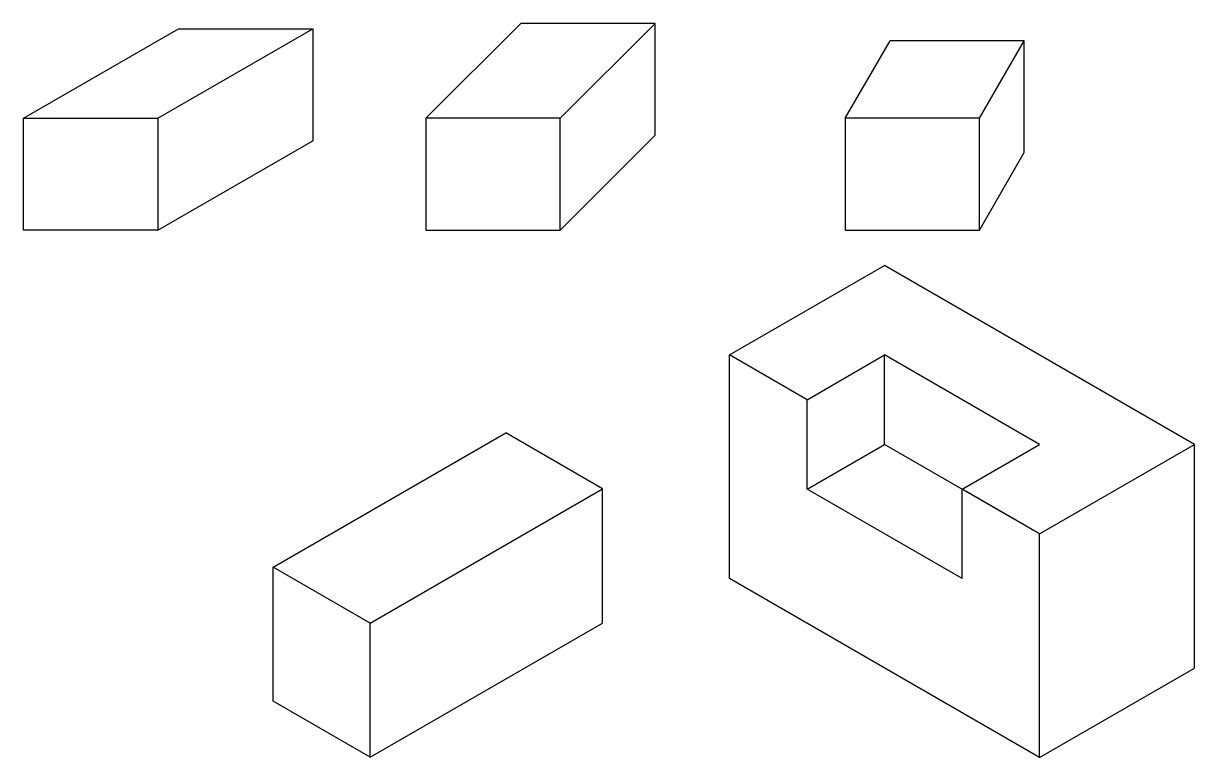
# Model space of a CAD drawing. Header units: millimetres. Extents: x 1722 to 1984, y 2350 to 2514.
import ezdxf

# ---------------------------------------------------------------- set-up
doc = ezdxf.new("R2010")
doc.units = ezdxf.units.MM

msp = doc.modelspace()

# ---------------------------------------------------------------- linework, layer by layer
for p, q in [((1722.41, 2492.7), (1757.05, 2512.7)), ((1752.41, 2492.7), (1787.05, 2512.7)), ((1757.05, 2512.7), (1787.05, 2512.7)), ((1787.05, 2512.7), (1787.05, 2487.7)), ((1812.37, 2492.7), (1833.58, 2513.91)), ((1842.37, 2492.7), (1863.58, 2513.91)), ((1906.08, 2492.7), (1916.08, 2510.02)), ((1936.08, 2492.7), (1946.08, 2510.02)), ((1722.41, 2492.7), (1752.41, 2492.7)), ((1722.41, 2467.7), (1722.41, 2492.7)), ((1752.41, 2492.7), (1752.41, 2467.7)), ((1752.41, 2467.7), (1787.05, 2487.7)), ((1842.37, 2467.7), (1863.58, 2488.91)), ((1936.08, 2467.7), (1946.08, 2485.02)), ((1752.41, 2467.7), (1722.41, 2467.7)), ((1880.22, 2439.8), (1914.86, 2459.8)), ((1984.14, 2419.8), (1914.86, 2459.8)), ((1880.22, 2389.8), (1880.22, 2439.8)), ((1897.54, 2429.8), (1880.22, 2439.8)), ((1897.54, 2429.8), (1914.86, 2439.8)), ((1949.5, 2419.8), (1914.86, 2439.8)), ((1914.86, 2419.8), (1914.86, 2439.8)), ((1897.54, 2409.8), (1897.54, 2429.8)), ((1778.22, 2392.38), (1830.18, 2422.38)), ((1851.83, 2409.88), (1830.18, 2422.38)), ((1897.54, 2409.8), (1914.86, 2419.8)), ((1949.5, 2399.8), (1914.86, 2419.8)), ((1932.18, 2409.8), (1949.5, 2419.8)), ((1949.5, 2399.8), (1984.14, 2419.8)), ((1984.14, 2369.8), (1984.14, 2419.8)), ((1799.87, 2379.88), (1851.83, 2409.88)), ((1851.83, 2379.88), (1851.83, 2409.88)), ((1932.18, 2389.8), (1897.54, 2409.8)), ((1949.5, 2399.8), (1932.18, 2409.8)), ((1932.18, 2389.8), (1932.18, 2409.8)), ((1949.5, 2349.8), (1949.5, 2399.8)), ((1778.22, 2362.38), (1778.22, 2392.38)), ((1799.87, 2379.88), (1778.22, 2392.38)), ((1949.5, 2349.8), (1880.22, 2389.8)), ((1799.87, 2349.88), (1799.87, 2379.88)), ((1799.87, 2349.88), (1851.83, 2379.88)), ((1949.5, 2349.8), (1984.14, 2369.8)), ((1799.87, 2349.88), (1778.22, 2362.38))]:
    msp.add_line(p, q)
for points in [[(1863.58, 2488.91), (1863.58, 2513.91), (1833.58, 2513.91)], [(1946.08, 2485.02), (1946.08, 2510.02), (1916.08, 2510.02)]]:
    msp.add_lwpolyline(points)
for points in [[(1812.37, 2467.7), (1842.37, 2467.7), (1842.37, 2492.7), (1812.37, 2492.7)], [(1906.08, 2467.7), (1936.08, 2467.7), (1936.08, 2492.7), (1906.08, 2492.7)]]:
    msp.add_lwpolyline(points, close=True)

doc.saveas('drawing.dxf')
